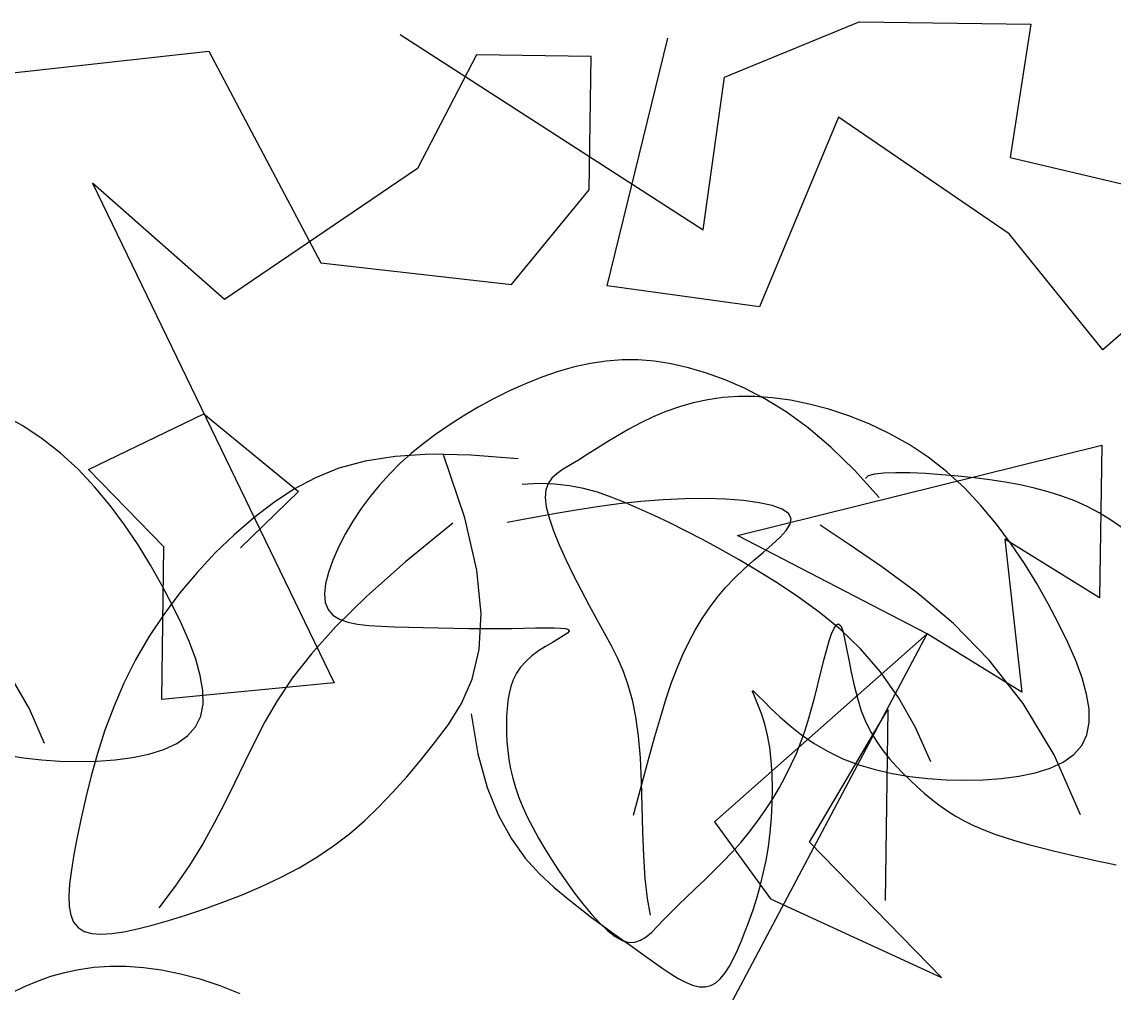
# Model space of a CAD drawing. Extents: x -1568 to -728, y -1287 to -990.
# Drawn here: x -1016.845 to -1015.93, y -1164.91 to -1164.096 of the extents above; entities that cross this region are included whole.
import ezdxf

# ---------------------------------------------------------------- set-up
doc = ezdxf.new("R2010")
doc.units = 0
doc.header["$LTSCALE"] = 5
doc.layers.get('0').update_dxf_attribs({"linetype": 'CONTINUOUS'})
for name, color, linetype in [('fz', 7, 'CONTINUOUS'), ('LH', 94, 'CONTINUOUS'), ('尺寸标注', 2, 'CONTINUOUS')]:
    doc.layers.add(name, color=color, linetype=linetype)

# ---------------------------------------------------------------- blocks, each defined once
blk = doc.blocks.new('LIM43')
at = {"color": 98}
for p, q in [((942288.093, 2579500.73319), (942288.20566, 2579500.77962)), ((942288.20566, 2579500.77962), (942288.34966, 2579500.77765)), ((942288.34966, 2579500.77765), (942288.33213, 2579500.66597)), ((942287.82143, 2579500.76888), (942288.07525, 2579500.60552)), ((942287.99459, 2579500.55866), (942288.04544, 2579500.76582)), ((942287.27654, 2579500.71237), (942287.66121, 2579500.75508)), ((942287.66121, 2579500.75508), (942287.75481, 2579500.57792)), ((942287.88521, 2579500.75202), (942287.8359, 2579500.65676)), ((942287.98122, 2579500.75071), (942287.88521, 2579500.75202)), ((942287.97969, 2579500.63881), (942287.98122, 2579500.75071)), ((942288.07525, 2579500.60552), (942288.093, 2579500.73319)), ((942288.18857, 2579500.69991), (942288.12238, 2579500.54092)), ((942288.33126, 2579500.60202), (942288.18857, 2579500.69991)), ((942288.33213, 2579500.66597), (942288.4757, 2579500.63203)), ((942287.8359, 2579500.65676), (942287.67437, 2579500.54704)), ((942288.57192, 2579500.6467), (942288.40995, 2579500.50501)), ((942287.67437, 2579500.54704), (942287.56368, 2579500.64449)), ((942287.56368, 2579500.64449), (942287.766, 2579500.22601)), ((942287.91459, 2579500.55975), (942287.97969, 2579500.63881)), ((942288.40995, 2579500.50501), (942288.33126, 2579500.60202)), ((942287.75481, 2579500.57792), (942287.91459, 2579500.55975)), ((942288.12238, 2579500.54092), (942287.99459, 2579500.55866)), ((942287.5604, 2579500.4047), (942287.65706, 2579500.45135)), ((942287.65706, 2579500.45135), (942287.73619, 2579500.38631)), ((942288.10376, 2579500.34931), (942288.40886, 2579500.42508)), ((942288.40886, 2579500.42508), (942288.40711, 2579500.2972)), ((942287.62353, 2579500.33988), (942287.5604, 2579500.4047)), ((942287.73619, 2579500.38631), (942287.68753, 2579500.33901)), ((942288.26267, 2579500.26719), (942288.10376, 2579500.34931)), ((942288.32776, 2579500.34625), (942288.34202, 2579500.21814)), ((942288.40711, 2579500.2972), (942288.32776, 2579500.34625)), ((942287.62178, 2579500.21199), (942287.62353, 2579500.33988)), ((942287.93414, 2579499.64811), (942288.26267, 2579500.26719)), ((942288.26267, 2579500.26719), (942288.08448, 2579500.10974)), ((942288.34202, 2579500.21814), (942288.26267, 2579500.26719)), ((942287.766, 2579500.22601), (942287.62178, 2579500.21199)), ((942288.16427, 2579500.09266), (942288.2298, 2579500.20369)), ((942288.2298, 2579500.20369), (942288.22761, 2579500.04383)), ((942288.08448, 2579500.10974), (942288.13161, 2579500.04514)), ((942288.27474, 2579499.97923), (942288.16427, 2579500.09266)), ((942288.13161, 2579500.04514), (942288.27474, 2579499.97923))]:
    blk.add_line(p, q, dxfattribs=at)
blk = doc.blocks.new('花')
at = {"layer": 'LH', "color": 12}
for p, q in [((0.62411, 0.46878), (0.61226, 0.46523)), ((0.63655, 0.47157), (0.62411, 0.46878)), ((0.64962, 0.47355), (0.63655, 0.47157)), ((0.66338, 0.47467), (0.64962, 0.47355)), ((0.67788, 0.47486), (0.66338, 0.47467)), ((0.69316, 0.47406), (0.67788, 0.47486)), ((0.70922, 0.47222), (0.69316, 0.47406)), ((0.72593, 0.46929), (0.70922, 0.47222)), ((0.74309, 0.46519), (0.72593, 0.46929)), ((0.60094, 0.46099), (0.59012, 0.45612)), ((0.61226, 0.46523), (0.60094, 0.46099)), ((0.76049, 0.45988), (0.74309, 0.46519)), ((0.77795, 0.45329), (0.76049, 0.45988)), ((0.57974, 0.45069), (0.56981, 0.44483)), ((0.59012, 0.45612), (0.57974, 0.45069)), ((0.79527, 0.44537), (0.77795, 0.45329)), ((0.56981, 0.44483), (0.56035, 0.4387)), ((0.81226, 0.43606), (0.79527, 0.44537)), ((0.55137, 0.43247), (0.54287, 0.42627)), ((0.56035, 0.4387), (0.55137, 0.43247)), ((0.82872, 0.4253), (0.81226, 0.43606)), ((0.54287, 0.42627), (0.53488, 0.42026)), ((0.84449, 0.41308), (0.82872, 0.4253)), ((0.5274, 0.41461), (0.52046, 0.40946)), ((0.53488, 0.42026), (0.5274, 0.41461)), ((0.85951, 0.39961), (0.84449, 0.41308)), ((-0.51718, 0.40406), (-0.53028, 0.40002)), ((-0.50411, 0.40713), (-0.51718, 0.40406)), ((-0.49094, 0.4092), (-0.50411, 0.40713)), ((-0.47757, 0.41026), (-0.49094, 0.4092)), ((-0.46388, 0.41029), (-0.47757, 0.41026)), ((-0.44975, 0.40928), (-0.46388, 0.41029)), ((-0.43508, 0.40722), (-0.44975, 0.40928)), ((-0.41974, 0.40407), (-0.43508, 0.40722)), ((-0.40365, 0.39979), (-0.41974, 0.40407)), ((0.39639, 0.4039), (0.36736, 0.39975)), ((0.43034, 0.40606), (0.39639, 0.4039)), ((0.42954, 0.35341), (0.40753, 0.40445)), ((0.46999, 0.40616), (0.43034, 0.40606)), ((0.51407, 0.40489), (0.50838, 0.40071)), ((0.52046, 0.40946), (0.51407, 0.40489)), ((-0.54347, 0.39503), (-0.55669, 0.38919)), ((-0.53028, 0.40002), (-0.54347, 0.39503)), ((-0.38675, 0.39409), (-0.40365, 0.39979)), ((-0.36902, 0.38667), (-0.38675, 0.39409)), ((0.34249, 0.39372), (0.321, 0.38589)), ((0.36736, 0.39975), (0.34249, 0.39372)), ((0.50352, 0.39663), (0.49964, 0.39238)), ((0.50838, 0.40071), (0.50352, 0.39663)), ((0.87376, 0.38513), (0.85951, 0.39961)), ((-0.55669, 0.38919), (-0.56984, 0.38262)), ((-0.35044, 0.37719), (-0.36902, 0.38667)), ((0.321, 0.38589), (0.30211, 0.37636)), ((0.48914, 0.387), (0.47515, 0.38498)), ((0.50226, 0.38777), (0.48914, 0.387)), ((0.49688, 0.38769), (0.4954, 0.38227)), ((0.49964, 0.39238), (0.49688, 0.38769)), ((0.51472, 0.38741), (0.50226, 0.38777)), ((0.52673, 0.38605), (0.51472, 0.38741)), ((0.5385, 0.3838), (0.52673, 0.38605)), ((0.88721, 0.36991), (0.87376, 0.38513)), ((-0.58281, 0.37542), (-0.5955, 0.36771)), ((-0.56984, 0.38262), (-0.58281, 0.37542)), ((-0.33097, 0.36534), (-0.35044, 0.37719)), ((0.30211, 0.37636), (0.28506, 0.36522)), ((0.4954, 0.38227), (0.49533, 0.37586)), ((0.49533, 0.37586), (0.49683, 0.36818)), ((0.55025, 0.38079), (0.5385, 0.3838)), ((0.56219, 0.37713), (0.55025, 0.38079)), ((0.57454, 0.37295), (0.56219, 0.37713)), ((-0.5955, 0.36771), (-0.6078, 0.35961)), ((0.49683, 0.36818), (0.49997, 0.35905)), ((0.58746, 0.36834), (0.57454, 0.37295)), ((0.60101, 0.36327), (0.58746, 0.36834)), ((0.89984, 0.35418), (0.88721, 0.36991)), ((-0.6078, 0.35961), (-0.61961, 0.35122)), ((-0.31059, 0.3508), (-0.33097, 0.36534)), ((0.28506, 0.36522), (0.26907, 0.35256)), ((0.49997, 0.35905), (0.50454, 0.34868)), ((0.61518, 0.35769), (0.60101, 0.36327)), ((0.62998, 0.35155), (0.61518, 0.35769)), ((-0.61961, 0.35122), (-0.63083, 0.34267)), ((-0.28927, 0.33325), (-0.31059, 0.3508)), ((0.26907, 0.35256), (0.25352, 0.33847)), ((0.42015, 0.34805), (0.38319, 0.31234)), ((0.44329, 0.3104), (0.42954, 0.35341)), ((0.50454, 0.34868), (0.51029, 0.33737)), ((0.64542, 0.34478), (0.62998, 0.35155)), ((0.91161, 0.33821), (0.89984, 0.35418)), ((-0.63083, 0.34267), (-0.64137, 0.33402)), ((0.25352, 0.33847), (0.2384, 0.3231)), ((0.66151, 0.33734), (0.64542, 0.34478)), ((-0.64137, 0.33402), (-0.65125, 0.32526)), ((-0.26698, 0.31237), (-0.28927, 0.33325)), ((-0.27761, 0.3296), (-0.27959, 0.32726)), ((-0.27244, 0.33151), (-0.27761, 0.3296)), ((-0.26458, 0.33301), (-0.27244, 0.33151)), ((-0.25453, 0.33414), (-0.26458, 0.33301)), ((-0.24279, 0.33493), (-0.25453, 0.33414)), ((-0.22987, 0.3354), (-0.24279, 0.33493)), ((-0.21625, 0.33559), (-0.22987, 0.3354)), ((-0.20245, 0.33553), (-0.21625, 0.33559)), ((-0.18889, 0.33525), (-0.20245, 0.33553)), ((-0.17564, 0.33469), (-0.18889, 0.33525)), ((-0.16273, 0.33382), (-0.17564, 0.33469)), ((-0.15016, 0.33258), (-0.16273, 0.33382)), ((-0.13793, 0.33093), (-0.15016, 0.33258)), ((-0.12606, 0.32881), (-0.13793, 0.33093)), ((0.51029, 0.33737), (0.51692, 0.32543)), ((0.67824, 0.32916), (0.66151, 0.33734)), ((0.9225, 0.32225), (0.91161, 0.33821)), ((-0.65125, 0.32526), (-0.66049, 0.31632)), ((-0.11454, 0.32617), (-0.12606, 0.32881)), ((-0.1034, 0.32296), (-0.11454, 0.32617)), ((-0.09263, 0.31915), (-0.1034, 0.32296)), ((0.2384, 0.3231), (0.22385, 0.30659)), ((0.51692, 0.32543), (0.52418, 0.31317)), ((0.69563, 0.32021), (0.67824, 0.32916)), ((0.71364, 0.31035), (0.69563, 0.32021)), ((0.93249, 0.30654), (0.9225, 0.32225)), ((-0.66049, 0.31632), (-0.66912, 0.30715)), ((-0.08225, 0.31475), (-0.09263, 0.31915)), ((-0.07226, 0.30979), (-0.08225, 0.31475)), ((0.38319, 0.31234), (0.35332, 0.28102)), ((0.52418, 0.31317), (0.53179, 0.3009)), ((-0.66912, 0.30715), (-0.67719, 0.29769)), ((-0.06269, 0.30429), (-0.07226, 0.30979)), ((0.22385, 0.30659), (0.21002, 0.28908)), ((0.44999, 0.27439), (0.44329, 0.3104)), ((0.73203, 0.29923), (0.71364, 0.31035)), ((0.94152, 0.29131), (0.93249, 0.30654)), ((-0.67719, 0.29769), (-0.68472, 0.28789)), ((-0.44697, 0.29536), (-0.46533, 0.29234)), ((-0.42887, 0.29769), (-0.44697, 0.29536)), ((-0.41139, 0.2993), (-0.42887, 0.29769)), ((-0.39494, 0.30016), (-0.41139, 0.2993)), ((-0.37988, 0.30026), (-0.39494, 0.30016)), ((-0.36661, 0.29957), (-0.37988, 0.30026)), ((-0.3555, 0.29808), (-0.36661, 0.29957)), ((-0.34695, 0.29577), (-0.3555, 0.29808)), ((-0.34132, 0.29261), (-0.34695, 0.29577)), ((0.53179, 0.3009), (0.53948, 0.28891)), ((0.75055, 0.28641), (0.73203, 0.29923)), ((-0.68472, 0.28789), (-0.69174, 0.27767)), ((-0.5016, 0.28484), (-0.5189, 0.2807)), ((-0.48364, 0.28878), (-0.5016, 0.28484)), ((-0.46533, 0.29234), (-0.48364, 0.28878)), ((-0.34203, 0.27835), (-0.33927, 0.28384)), ((-0.33887, 0.28862), (-0.34132, 0.29261)), ((-0.33927, 0.28384), (-0.33887, 0.28862)), ((-0.28867, 0.27087), (-0.31425, 0.28517)), ((0.21002, 0.28908), (0.19705, 0.27072)), ((0.53948, 0.28891), (0.54697, 0.27753)), ((0.76892, 0.27148), (0.75055, 0.28641)), ((0.9494, 0.27668), (0.94152, 0.29131)), ((-0.69174, 0.27767), (-0.69829, 0.26699)), ((-0.53525, 0.27652), (-0.55033, 0.27247)), ((-0.5189, 0.2807), (-0.53525, 0.27652)), ((-0.3467, 0.27223), (-0.34203, 0.27835)), ((0.35332, 0.28102), (0.32959, 0.25349)), ((0.54697, 0.27753), (0.55405, 0.26692)), ((0.95591, 0.26273), (0.9494, 0.27668)), ((-0.69829, 0.26699), (-0.70436, 0.25584)), ((-0.56386, 0.26871), (-0.57553, 0.26542)), ((-0.55033, 0.27247), (-0.56386, 0.26871)), ((-0.35983, 0.2584), (-0.35279, 0.26556)), ((-0.35279, 0.26556), (-0.3467, 0.27223)), ((-0.25973, 0.25458), (-0.28867, 0.27087)), ((0.19705, 0.27072), (0.18509, 0.25164)), ((0.45085, 0.24434), (0.44999, 0.27439)), ((0.55405, 0.26692), (0.56064, 0.25681)), ((0.78688, 0.254), (0.76892, 0.27148)), ((-0.36735, 0.25084), (-0.35983, 0.2584)), ((0.56064, 0.25681), (0.56675, 0.24677)), ((0.96085, 0.24955), (0.95591, 0.26273)), ((-0.70436, 0.25584), (-0.70984, 0.24444)), ((-0.37488, 0.24294), (-0.36735, 0.25084)), ((-0.22852, 0.23535), (-0.25973, 0.25458)), ((0.18509, 0.25164), (0.17428, 0.23199)), ((0.32959, 0.25349), (0.31104, 0.22914)), ((0.80416, 0.23354), (0.78688, 0.254)), ((0.96399, 0.23722), (0.96085, 0.24955)), ((-0.70984, 0.24444), (-0.71457, 0.23306)), ((-0.38203, 0.23478), (-0.37488, 0.24294)), ((0.44708, 0.21924), (0.45085, 0.24434)), ((0.56675, 0.24677), (0.57236, 0.23639)), ((-0.71457, 0.23306), (-0.71841, 0.22197)), ((-0.38872, 0.22632), (-0.38203, 0.23478)), ((-0.19613, 0.21221), (-0.22852, 0.23535)), ((0.17428, 0.23199), (0.16476, 0.21192)), ((0.31104, 0.22914), (0.29673, 0.20735)), ((0.57236, 0.23639), (0.57746, 0.22525)), ((0.68197, 0.22835), (0.68205, 0.22911)), ((0.68205, 0.22911), (0.68364, 0.2281)), ((0.82048, 0.20969), (0.80416, 0.23354)), ((0.96512, 0.22583), (0.96399, 0.23722)), ((-0.71841, 0.22197), (-0.7212, 0.21144)), ((-0.39496, 0.21753), (-0.38872, 0.22632)), ((0.57746, 0.22525), (0.58204, 0.21295)), ((0.68312, 0.22594), (0.68197, 0.22835)), ((0.68522, 0.22198), (0.68312, 0.22594)), ((0.68364, 0.2281), (0.68695, 0.22528)), ((0.68798, 0.21659), (0.68522, 0.22198)), ((0.68695, 0.22528), (0.69191, 0.22096)), ((0.69191, 0.22096), (0.69841, 0.21547)), ((0.96402, 0.21546), (0.96512, 0.22583)), ((-0.7212, 0.21144), (-0.72279, 0.20174)), ((-0.40077, 0.20838), (-0.39496, 0.21753)), ((-0.16367, 0.18419), (-0.19613, 0.21221)), ((0.16476, 0.21192), (0.15663, 0.19158)), ((0.43988, 0.19805), (0.44708, 0.21924)), ((0.58204, 0.21295), (0.58609, 0.19906)), ((0.69113, 0.20988), (0.68798, 0.21659)), ((0.69841, 0.21547), (0.7063, 0.2092)), ((0.96048, 0.2062), (0.96402, 0.21546)), ((-0.72279, 0.20174), (-0.72303, 0.19314)), ((-0.40615, 0.19883), (-0.40077, 0.20838)), ((-0.29537, 0.19997), (-0.29366, 0.20296)), ((-0.29366, 0.20296), (-0.29187, 0.20389)), ((-0.29187, 0.20389), (-0.28998, 0.20244)), ((-0.28998, 0.20244), (-0.28799, 0.1984)), ((0.29673, 0.20735), (0.28569, 0.18753)), ((0.69437, 0.20195), (0.69113, 0.20988)), ((0.69744, 0.19293), (0.69437, 0.20195)), ((0.7063, 0.2092), (0.71545, 0.2025)), ((0.71545, 0.2025), (0.72573, 0.19573)), ((0.83558, 0.182), (0.82048, 0.20969)), ((0.95438, 0.1981), (0.96048, 0.2062)), ((-0.72303, 0.19314), (-0.72177, 0.18592)), ((-0.41111, 0.18884), (-0.40615, 0.19883)), ((-0.29856, 0.1891), (-0.297, 0.19524)), ((-0.297, 0.19524), (-0.29537, 0.19997)), ((-0.28799, 0.1984), (-0.28585, 0.19212)), ((-0.28585, 0.19212), (-0.2835, 0.18405)), ((0.43047, 0.17974), (0.43988, 0.19805)), ((0.58609, 0.19906), (0.5896, 0.18317)), ((0.70009, 0.18293), (0.69744, 0.19293)), ((0.72573, 0.19573), (0.73701, 0.18925)), ((0.94594, 0.19114), (0.95438, 0.1981)), ((-0.72177, 0.18592), (-0.7189, 0.18027)), ((-0.41567, 0.17838), (-0.41111, 0.18884)), ((-0.30005, 0.18187), (-0.29856, 0.1891)), ((-0.2835, 0.18405), (-0.2809, 0.17465)), ((-0.13221, 0.15035), (-0.16367, 0.18419)), ((0.15663, 0.19158), (0.1498, 0.17118)), ((0.28569, 0.18753), (0.27697, 0.16904)), ((0.44853, 0.19002), (0.45694, 0.15726)), ((0.5896, 0.18317), (0.59259, 0.16507)), ((0.73701, 0.18925), (0.74915, 0.18344)), ((0.74915, 0.18344), (0.76204, 0.17857)), ((0.92342, 0.18031), (0.93551, 0.18523)), ((0.93551, 0.18523), (0.94594, 0.19114)), ((-0.7189, 0.18027), (-0.7145, 0.17608)), ((-0.7145, 0.17608), (-0.70869, 0.17314)), ((-0.61282, 0.17354), (-0.6001, 0.17445)), ((-0.6001, 0.17445), (-0.58766, 0.17541)), ((-0.58766, 0.17541), (-0.57569, 0.17641)), ((-0.57569, 0.17641), (-0.56439, 0.17743)), ((-0.56439, 0.17743), (-0.55394, 0.17847)), ((-0.55394, 0.17847), (-0.54449, 0.17943)), ((-0.54449, 0.17943), (-0.53617, 0.18025)), ((-0.53617, 0.18025), (-0.52913, 0.18084)), ((-0.52913, 0.18084), (-0.52349, 0.18111)), ((-0.52045, 0.175), (-0.52451, 0.17205)), ((-0.52349, 0.18111), (-0.51939, 0.18098)), ((-0.51761, 0.1774), (-0.52045, 0.175)), ((-0.51939, 0.18098), (-0.51697, 0.18037)), ((-0.51636, 0.1792), (-0.51761, 0.1774)), ((-0.51697, 0.18037), (-0.51636, 0.1792)), ((-0.41983, 0.16741), (-0.41567, 0.17838)), ((-0.30287, 0.16546), (-0.30149, 0.17388)), ((-0.30149, 0.17388), (-0.30005, 0.18187)), ((-0.2809, 0.17465), (-0.27799, 0.1644)), ((0.42005, 0.16328), (0.43047, 0.17974)), ((0.70229, 0.17211), (0.70009, 0.18293)), ((0.76204, 0.17857), (0.77557, 0.17468)), ((0.77557, 0.17468), (0.78965, 0.17171)), ((0.89559, 0.17317), (0.91, 0.17631)), ((0.91, 0.17631), (0.92342, 0.18031)), ((-0.70869, 0.17314), (-0.70157, 0.17127)), ((-0.70157, 0.17127), (-0.69327, 0.17028)), ((-0.69327, 0.17028), (-0.68391, 0.16996)), ((-0.68391, 0.16996), (-0.6736, 0.17014)), ((-0.6736, 0.17014), (-0.66246, 0.17061)), ((-0.66246, 0.17061), (-0.65063, 0.17121)), ((-0.65063, 0.17121), (-0.63828, 0.17191)), ((-0.63828, 0.17191), (-0.62561, 0.17269)), ((-0.62561, 0.17269), (-0.61282, 0.17354)), ((-0.53484, 0.16472), (-0.54039, 0.16044)), ((-0.52942, 0.16861), (-0.53484, 0.16472)), ((-0.52451, 0.17205), (-0.52942, 0.16861)), ((-0.42362, 0.15584), (-0.41983, 0.16741)), ((-0.30422, 0.15687), (-0.30287, 0.16546)), ((0.1498, 0.17118), (0.14413, 0.15093)), ((0.27697, 0.16904), (0.26962, 0.1513)), ((0.59259, 0.16507), (0.59519, 0.14531)), ((0.70402, 0.16066), (0.70229, 0.17211)), ((0.78965, 0.17171), (0.80418, 0.16963)), ((0.80418, 0.16963), (0.81909, 0.16838)), ((0.81909, 0.16838), (0.83427, 0.16792)), ((0.83427, 0.16792), (0.84963, 0.1682)), ((0.84963, 0.1682), (0.86509, 0.16917)), ((0.86509, 0.16917), (0.8805, 0.17081)), ((0.8805, 0.17081), (0.89559, 0.17317)), ((-0.54571, 0.15582), (-0.55044, 0.1509)), ((-0.54039, 0.16044), (-0.54571, 0.15582)), ((-0.42715, 0.14338), (-0.42362, 0.15584)), ((-0.30559, 0.14815), (-0.30422, 0.15687)), ((-0.27799, 0.1644), (-0.27473, 0.15374)), ((0.40961, 0.1478), (0.42005, 0.16328)), ((0.45694, 0.15726), (0.46708, 0.12987)), ((0.7053, 0.14875), (0.70402, 0.16066)), ((-0.55044, 0.1509), (-0.5543, 0.14574)), ((-0.30706, 0.13931), (-0.30559, 0.14815)), ((-0.27473, 0.15374), (-0.27105, 0.14314)), ((-0.10287, 0.1097), (-0.13221, 0.15035)), ((0.14413, 0.15093), (0.13949, 0.13107)), ((0.26962, 0.1513), (0.2628, 0.13377)), ((0.39922, 0.13311), (0.40961, 0.1478)), ((0.70612, 0.13655), (0.7053, 0.14875)), ((-0.55729, 0.14034), (-0.55952, 0.13471)), ((-0.5543, 0.14574), (-0.55729, 0.14034)), ((-0.43054, 0.12967), (-0.42715, 0.14338)), ((-0.30868, 0.13034), (-0.30706, 0.13931)), ((-0.27105, 0.14314), (-0.26691, 0.13306)), ((0.59519, 0.14531), (0.59757, 0.12466)), ((-0.56108, 0.12887), (-0.56206, 0.12282)), ((-0.55952, 0.13471), (-0.56108, 0.12887)), ((-0.43391, 0.11435), (-0.43054, 0.12967)), ((-0.31053, 0.12122), (-0.30868, 0.13034)), ((-0.26691, 0.13306), (-0.26228, 0.12387)), ((0.13949, 0.13107), (0.13574, 0.11181)), ((0.2628, 0.13377), (0.25609, 0.11627)), ((0.38875, 0.11919), (0.39922, 0.13311)), ((0.46708, 0.12987), (0.47854, 0.10719)), ((0.70649, 0.12424), (0.70612, 0.13655)), ((-0.56206, 0.12282), (-0.56255, 0.11656)), ((-0.31268, 0.11195), (-0.31053, 0.12122)), ((-0.26228, 0.12387), (-0.2572, 0.11557)), ((0.37803, 0.10599), (0.38875, 0.11919)), ((0.59757, 0.12466), (0.59991, 0.10387)), ((0.7064, 0.11199), (0.70649, 0.12424)), ((-0.56255, 0.11656), (-0.56266, 0.11011)), ((-0.56266, 0.11011), (-0.56247, 0.10348)), ((-0.43739, 0.09709), (-0.43391, 0.11435)), ((-0.31519, 0.10253), (-0.31268, 0.11195)), ((-0.2572, 0.11557), (-0.25174, 0.10804)), ((0.13574, 0.11181), (0.13274, 0.09338)), ((0.25609, 0.11627), (0.24919, 0.0987)), ((0.70586, 0.09998), (0.7064, 0.11199)), ((-0.56247, 0.10348), (-0.56206, 0.09666)), ((-0.31814, 0.09293), (-0.31519, 0.10253)), ((-0.25174, 0.10804), (-0.24598, 0.10119)), ((-0.24598, 0.10119), (-0.23998, 0.09492)), ((-0.07672, 0.0613), (-0.10287, 0.1097)), ((0.36692, 0.09348), (0.37803, 0.10599)), ((0.47854, 0.10719), (0.49093, 0.08862)), ((0.59991, 0.10387), (0.60237, 0.08371)), ((-0.56206, 0.09666), (-0.5614, 0.08968)), ((-0.44111, 0.07753), (-0.43739, 0.09709)), ((-0.32157, 0.08317), (-0.31814, 0.09293)), ((-0.23998, 0.09492), (-0.23382, 0.08912)), ((0.13274, 0.09338), (0.13035, 0.07598)), ((0.24919, 0.0987), (0.2418, 0.08097)), ((0.35528, 0.08163), (0.36692, 0.09348)), ((0.70487, 0.08837), (0.70586, 0.09998)), ((-0.5614, 0.08968), (-0.56046, 0.08253)), ((-0.56046, 0.08253), (-0.5592, 0.07524)), ((-0.32549, 0.0733), (-0.32157, 0.08317)), ((-0.23382, 0.08912), (-0.22755, 0.08369)), ((-0.22755, 0.08369), (-0.22126, 0.07852)), ((0.49093, 0.08862), (0.50385, 0.07352)), ((0.60237, 0.08371), (0.60511, 0.06493)), ((0.70349, 0.07717), (0.70487, 0.08837)), ((-0.5592, 0.07524), (-0.55756, 0.06781)), ((-0.44518, 0.05531), (-0.44111, 0.07753)), ((-0.32987, 0.06337), (-0.32549, 0.0733)), ((-0.22126, 0.07852), (-0.21498, 0.07355)), ((-0.21498, 0.07355), (-0.20866, 0.06875)), ((0.13035, 0.07598), (0.12844, 0.05985)), ((0.2418, 0.08097), (0.23362, 0.06298)), ((0.34295, 0.07042), (0.35528, 0.08163)), ((0.50385, 0.07352), (0.51691, 0.06125)), ((0.70176, 0.06641), (0.70349, 0.07717)), ((-0.55756, 0.06781), (-0.55552, 0.06025)), ((-0.20866, 0.06875), (-0.20221, 0.06417)), ((-0.20221, 0.06417), (-0.19555, 0.05981)), ((0.32979, 0.05981), (0.34295, 0.07042)), ((0.60511, 0.06493), (0.60831, 0.0483)), ((0.69975, 0.0561), (0.70176, 0.06641)), ((-0.55552, 0.06025), (-0.55303, 0.05257)), ((-0.44973, 0.03009), (-0.44518, 0.05531)), ((-0.3347, 0.05345), (-0.32987, 0.06337)), ((-0.19555, 0.05981), (-0.18861, 0.05569)), ((-0.18861, 0.05569), (-0.18129, 0.05184)), ((0.12844, 0.05985), (0.12691, 0.04517)), ((0.23362, 0.06298), (0.22435, 0.04464)), ((0.31572, 0.04977), (0.32979, 0.05981)), ((0.51691, 0.06125), (0.52971, 0.0512)), ((0.6975, 0.04623), (0.69975, 0.0561)), ((-0.55303, 0.05257), (-0.55005, 0.04479)), ((-0.33995, 0.04359), (-0.3347, 0.05345)), ((-0.18129, 0.05184), (-0.17351, 0.04828)), ((-0.17351, 0.04828), (-0.1652, 0.04503)), ((0.30091, 0.04031), (0.31572, 0.04977)), ((0.52971, 0.0512), (0.54185, 0.04273)), ((0.60831, 0.0483), (0.61213, 0.03457)), ((0.69508, 0.03683), (0.6975, 0.04623)), ((-0.55005, 0.04479), (-0.54654, 0.0369)), ((-0.54654, 0.0369), (-0.54252, 0.02891)), ((-0.34562, 0.03385), (-0.33995, 0.04359)), ((-0.1652, 0.04503), (-0.15629, 0.04209)), ((-0.15629, 0.04209), (-0.14689, 0.03945)), ((-0.14689, 0.03945), (-0.13712, 0.03707)), ((-0.13712, 0.03707), (-0.12709, 0.03494)), ((0.12691, 0.04517), (0.12584, 0.03198)), ((0.22435, 0.04464), (0.21368, 0.02585)), ((0.28561, 0.03145), (0.30091, 0.04031)), ((0.54185, 0.04273), (0.55302, 0.03529)), ((0.69253, 0.0279), (0.69508, 0.03683)), ((-0.54252, 0.02891), (-0.53799, 0.02081)), ((-0.35167, 0.02429), (-0.34562, 0.03385)), ((-0.12709, 0.03494), (-0.11694, 0.033)), ((-0.11694, 0.033), (-0.10679, 0.03125)), ((-0.10679, 0.03125), (-0.09676, 0.02963)), ((-0.09676, 0.02963), (-0.08698, 0.02814)), ((-0.08698, 0.02814), (-0.07755, 0.02673)), ((0.12584, 0.03198), (0.12534, 0.02028)), ((0.27006, 0.0232), (0.28561, 0.03145)), ((0.55302, 0.03529), (0.56325, 0.02868)), ((0.56325, 0.02868), (0.57268, 0.02278)), ((0.68992, 0.01944), (0.69253, 0.0279)), ((-0.53799, 0.02081), (-0.53297, 0.01259)), ((-0.3581, 0.01497), (-0.35167, 0.02429)), ((-0.07755, 0.02673), (-0.06848, 0.02543)), ((-0.06848, 0.02543), (-0.05977, 0.02423)), ((-0.05977, 0.02423), (-0.05141, 0.02316)), ((-0.05141, 0.02316), (-0.04339, 0.02222)), ((0.12534, 0.02028), (0.12552, 0.01008)), ((0.21368, 0.02585), (0.20131, 0.00651)), ((0.25451, 0.01557), (0.27006, 0.0232)), ((0.57268, 0.02278), (0.58143, 0.01745)), ((0.68727, 0.01149), (0.68992, 0.01944)), ((-0.53297, 0.01259), (-0.52747, 0.00426)), ((-0.36486, 0.00594), (-0.3581, 0.01497)), ((0.12552, 0.01008), (0.12651, 0.00138)), ((0.2392, 0.00857), (0.25451, 0.01557)), ((0.58143, 0.01745), (0.58962, 0.01257)), ((0.58962, 0.01257), (0.59737, 0.00802)), ((0.68454, 0.00413), (0.68727, 0.01149)), ((-0.52747, 0.00426), (-0.52151, -0.00421)), ((-0.37185, -0.00279), (-0.36486, 0.00594)), ((0.12651, 0.00138), (0.12841, -0.00581)), ((0.21029, -0.00346), (0.22438, 0.00222)), ((0.22438, 0.00222), (0.2392, 0.00857)), ((0.59737, 0.00802), (0.60482, 0.00367)), ((0.60482, 0.00367), (0.61209, -0.0006)), ((0.68167, -0.00252), (0.68454, 0.00413)), ((-0.52151, -0.00421), (-0.5151, -0.0128)), ((-0.37896, -0.01121), (-0.37185, -0.00279)), ((0.12841, -0.00581), (0.13134, -0.0115)), ((0.185, -0.01267), (0.19714, -0.00846)), ((0.19714, -0.00846), (0.21029, -0.00346)), ((0.61209, -0.0006), (0.61927, -0.00487)), ((0.61927, -0.00487), (0.62633, -0.00902)), ((0.62633, -0.00902), (0.63321, -0.01287)), ((0.67523, -0.0133), (0.67859, -0.00837)), ((0.67859, -0.00837), (0.68167, -0.00252)), ((-0.5151, -0.0128), (-0.50826, -0.02153)), ((-0.38605, -0.01932), (-0.37896, -0.01121)), ((0.13134, -0.0115), (0.13542, -0.01568)), ((0.13542, -0.01568), (0.14074, -0.01835)), ((0.1639, -0.01834), (0.17391, -0.016)), ((0.17391, -0.016), (0.185, -0.01267)), ((0.63321, -0.01287), (0.63985, -0.01624)), ((0.63985, -0.01624), (0.6462, -0.01897)), ((0.66743, -0.02), (0.67153, -0.01721)), ((0.67153, -0.01721), (0.67523, -0.0133)), ((-0.50826, -0.02153), (-0.50102, -0.03037)), ((-0.39971, -0.03459), (-0.39301, -0.02711)), ((-0.39301, -0.02711), (-0.38605, -0.01932)), ((0.14074, -0.01835), (0.14728, -0.01962)), ((0.14728, -0.01962), (0.15501, -0.01958)), ((0.15501, -0.01958), (0.1639, -0.01834)), ((0.6462, -0.01897), (0.65219, -0.02088)), ((0.65219, -0.02088), (0.65776, -0.0218)), ((0.65776, -0.0218), (0.66285, -0.02154)), ((0.66285, -0.02154), (0.66743, -0.02)), ((-0.50102, -0.03037), (-0.4935, -0.0391)), ((-0.40603, -0.04175), (-0.39971, -0.03459)), ((-0.4935, -0.0391), (-0.48584, -0.04747)), ((-0.41185, -0.04859), (-0.40603, -0.04175)), ((0.17829, -0.04483), (0.16453, -0.04595)), ((0.19279, -0.04464), (0.17829, -0.04483)), ((0.20806, -0.04544), (0.19279, -0.04464)), ((0.22413, -0.04727), (0.20806, -0.04544)), ((-0.48584, -0.04747), (-0.47818, -0.05524)), ((-0.4171, -0.05507), (-0.41185, -0.04859)), ((0.12717, -0.05427), (0.11585, -0.0585)), ((0.13902, -0.05072), (0.12717, -0.05427)), ((0.15146, -0.04793), (0.13902, -0.05072)), ((0.16453, -0.04595), (0.15146, -0.04793)), ((0.24084, -0.05021), (0.22413, -0.04727)), ((0.25799, -0.05431), (0.24084, -0.05021)), ((0.2754, -0.05962), (0.25799, -0.05431)), ((-0.47818, -0.05524), (-0.47067, -0.06217)), ((-0.47067, -0.06217), (-0.46345, -0.06799)), ((-0.4264, -0.06629), (-0.4219, -0.06103)), ((-0.4219, -0.06103), (-0.4171, -0.05507)), ((0.10503, -0.06338), (0.09465, -0.06881)), ((0.11585, -0.0585), (0.10503, -0.06338)), ((-0.46345, -0.06799), (-0.45665, -0.07247)), ((-0.45665, -0.07247), (-0.45043, -0.07536)), ((-0.43521, -0.07393), (-0.43078, -0.07065)), ((-0.43078, -0.07065), (-0.4264, -0.06629)), ((0.09465, -0.06881), (0.08472, -0.07467)), ((-0.45043, -0.07536), (-0.44487, -0.07647)), ((-0.44487, -0.07647), (-0.43985, -0.07593)), ((-0.43985, -0.07593), (-0.43521, -0.07393))]:
    blk.add_line(p, q, dxfattribs=at)

msp = doc.modelspace()

# ---------------------------------------------------------------- block references
at = {"layer": 'fz'}
msp.add_blockref('LIM43', (-943304.34916, -2580664.87573), dxfattribs=at)
at = {"layer": '尺寸标注', "rotation": 355.2300754294851}
for p in [(-1017.67343, -1164.81227), (-1016.93119, -1164.82784), (-1015.8867, -1164.82784)]:
    msp.add_blockref('花', p, dxfattribs=at)

doc.saveas('drawing.dxf')
